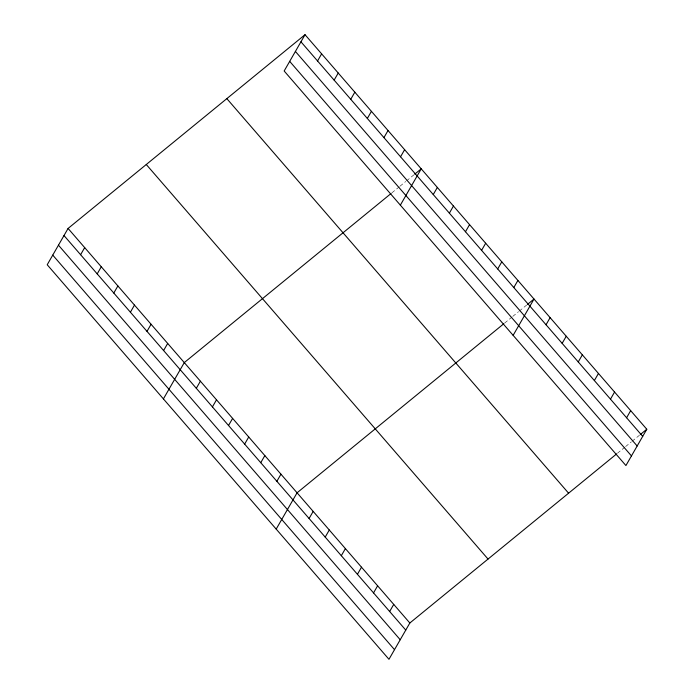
<?xml version="1.0" encoding="UTF-8"?>
<svg xmlns="http://www.w3.org/2000/svg" width="694" height="694" viewBox="0 0 694 694"><rect width="100%" height="100%" fill="white"/><g stroke="black" fill="none" stroke-linecap="round" stroke-linejoin="round"><path stroke-width="0.52" stroke-dasharray="3.47 2.6" d="M391.902 192.828L399.232 186.833M400.048 186.166L405.747 181.498M406.563 180.839L413.893 174.845M504.685 323.022L512.016 317.028M512.831 316.369L518.531 311.701M519.346 311.033L526.677 305.039M617.469 453.225L624.8 447.231M625.615 446.563L631.314 441.904M632.13 441.237L639.46 435.242"/><path stroke-width="1.04" d="M305.03 34.7L284.158 70.996L625.919 465.553L646.791 429.248L305.03 34.7L68.081 228.447L47.209 264.752L388.97 659.3L409.842 623.004L616.654 453.893M80.599 254.715L84.685 247.611M97.203 273.878L101.281 266.782M113.799 293.042L117.885 285.945M130.403 312.205L134.48 305.108M146.998 331.368L151.084 324.272M317.548 60.959L321.626 53.863M163.602 350.531L167.679 343.435M334.144 80.122L338.23 73.026M163.411 398.894L184.283 362.598L391.086 193.487M350.748 99.294L354.825 92.189M196.315 388.293L200.393 381.197M367.343 118.457L371.429 111.352M212.425 406.901L216.511 399.796M383.947 137.62L388.024 130.515M228.534 425.5L232.62 418.395M400.542 156.783L404.628 149.687M244.644 444.099L248.73 437.003M400.351 205.146L421.223 168.85L414.708 174.177M260.762 462.698L264.839 455.602M433.256 194.546L437.341 187.449M276.871 481.298L280.949 474.202M449.365 213.145L453.451 206.049M276.195 529.097L297.067 492.801L503.87 323.69M465.474 231.744L469.56 224.648M309.09 518.496L313.176 511.4M481.593 250.343L485.67 243.247M325.208 537.095L329.286 529.999M497.702 268.951L501.788 261.846M341.318 555.703L345.395 548.598M513.812 287.55L517.898 280.445M357.427 574.302L361.513 567.198M513.135 335.349L534.007 299.045L527.492 304.38M373.537 592.902L377.623 585.797M546.039 324.749L550.116 317.652M389.655 611.501L393.732 604.405M562.149 343.348L566.235 336.252M578.258 361.947L582.344 354.851M594.368 380.546L598.454 373.45M610.486 399.145L614.563 392.049M626.595 417.753L630.673 410.648M640.276 434.583L646.791 429.248M300.944 41.796L642.705 436.353M295.401 51.434L637.161 445.982M289.693 61.367L631.453 455.915M226.834 98.635L568.594 493.191M146.278 164.513L488.038 559.06M68.081 228.447L409.842 623.004M64.004 235.552L405.764 630.1M58.461 245.182L400.221 639.738M52.753 255.114L394.513 649.662"/></g></svg>
